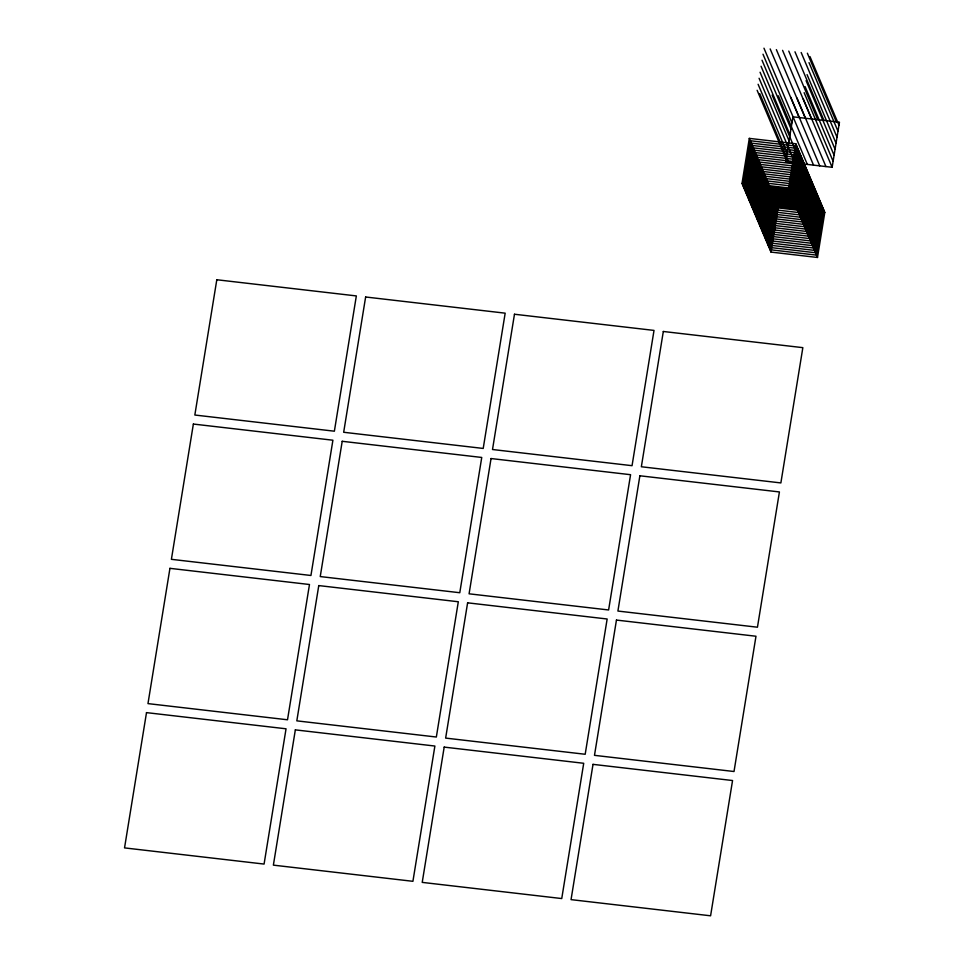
<?xml version="1.0" encoding="UTF-8"?>
<svg xmlns="http://www.w3.org/2000/svg" width="964" height="964" viewBox="0 0 964 964"><rect width="100%" height="100%" fill="white"/><g stroke="black" fill="none" stroke-linecap="round" stroke-linejoin="round"><path stroke-width="1.45" d="M742.003 183.473L749.317 138.382L795.83 143.769L824.81 212.381L817.496 257.472L770.983 252.086L742.003 183.473L788.516 188.86L817.496 257.472M770.983 252.086L778.297 206.995L749.317 138.382M788.516 188.86L795.83 143.769M832.137 167.29L839.463 122.199L792.95 116.813L785.624 161.904L832.137 167.29L803.157 98.677M778.297 206.995L824.81 212.381M809.989 56.599L838.969 125.2M807.374 53.225L836.354 121.838M809.013 62.612L837.993 131.212M801.168 52.514L837.017 137.225M807.061 74.626L836.041 143.238M794.975 51.791L823.955 120.404M806.085 80.639L835.065 149.251M805.109 86.652L834.089 155.264M788.769 51.08L817.749 119.681M804.133 92.665L833.113 161.277M782.575 50.357L811.555 118.97M796.951 97.966L825.931 166.567M776.369 49.634L805.35 118.247M790.757 97.244L819.737 165.856M770.164 48.923L799.144 117.524M763.97 48.2L813.532 165.133M762.994 54.213L791.974 122.826M778.346 95.81L807.326 164.41M762.018 60.226L790.998 128.839M761.042 66.239L790.022 134.84M772.152 95.087L801.132 163.699M760.066 72.252L789.046 140.852M759.078 78.265L794.926 162.976M758.102 84.278L787.094 152.878M759.74 93.653L788.721 162.253M757.126 90.291L786.118 158.891M146.504 712.625L124.537 847.898L264.076 864.069L286.043 728.796L146.504 712.625M169.941 568.338L147.974 703.612L287.513 719.783L309.48 584.509L169.941 568.338M193.366 424.052L171.399 559.325L310.938 575.484L332.905 440.211L193.366 424.052M216.804 279.753L194.836 415.026L334.375 431.197L356.343 295.924L216.804 279.753M295.346 729.869L273.378 865.142L412.917 881.313L434.885 746.04L295.346 729.869M318.771 585.582L296.816 720.855L436.343 737.026L458.31 601.753L318.771 585.582M342.208 441.295L320.241 576.568L459.78 592.727L481.747 457.454L342.208 441.295M365.633 296.996L343.678 432.27L483.205 448.441L505.172 313.167L365.633 296.996M444.187 747.112L422.22 882.385L561.747 898.556L583.714 763.283L444.187 747.112M467.612 602.825L445.645 738.099L585.184 754.27L607.151 618.996L467.612 602.825M491.05 458.539L469.082 593.812L608.609 609.971L630.577 474.698L491.05 458.539M514.475 314.24L492.508 449.513L632.047 465.684L654.014 330.411L514.475 314.24M593.017 764.356L571.049 899.629L710.589 915.8L732.556 780.527L593.017 764.356M616.454 620.069L594.487 755.342L734.014 771.513L755.981 636.24L616.454 620.069M639.879 475.782L617.912 611.056L757.451 627.215L779.418 491.941L639.879 475.782M663.316 331.483L641.349 466.757L780.876 482.928L802.843 347.655L663.316 331.483M750.317 140.744L743.003 185.835L789.504 191.233L796.83 146.142L750.317 140.744M751.317 143.118L743.991 188.209L790.504 193.595L797.831 148.504L751.317 143.118M752.318 145.48L744.991 190.571L791.504 195.957L798.831 150.866L752.318 145.48M753.318 147.841L745.991 192.933L792.504 198.331L799.831 153.24L753.318 147.841M754.318 150.215L746.992 195.306L793.505 200.693L800.831 155.602L754.318 150.215M755.318 152.577L747.992 197.668L794.505 203.055L801.831 157.963L755.318 152.577M756.318 154.939L748.992 200.03L795.505 205.428L802.831 160.337L756.318 154.939M757.318 157.313L749.992 202.404L796.505 207.79L803.831 162.699L757.318 157.313M758.319 159.675L750.992 204.766L797.505 210.152L804.832 165.061L758.319 159.675M759.319 162.036L751.992 207.127L798.505 212.526L805.832 167.435L759.319 162.036M760.319 164.41L752.992 209.501L799.505 214.888L806.82 169.797L760.319 164.41M761.307 166.772L753.993 211.863L800.506 217.249L807.82 172.158L761.307 166.772M762.307 169.134L754.993 214.225L801.506 219.623L808.82 174.532L762.307 169.134M763.307 171.508L755.993 216.599L802.506 221.985L809.82 176.894L763.307 171.508M764.307 173.869L756.993 218.961L803.506 224.347L810.82 179.256L764.307 173.869M765.308 176.231L757.993 221.322L804.494 226.721L811.821 181.63L765.308 176.231M766.308 178.605L758.993 223.696L805.494 229.083L812.821 183.991L766.308 178.605M767.308 180.967L759.981 226.058L806.494 231.444L813.821 186.353L767.308 180.967M768.308 183.329L760.982 228.42L807.495 233.818L814.821 188.727L768.308 183.329M769.308 185.703L761.982 230.794L808.495 236.18L815.821 191.089L769.308 185.703M770.308 188.064L762.982 233.155L809.495 238.542L816.821 193.451L770.308 188.064M771.308 190.426L763.982 235.517L810.495 240.916L817.821 195.825L771.308 190.426M772.309 192.8L764.982 237.891L811.495 243.277L818.822 198.186L772.309 192.8M773.309 195.162L765.982 240.253L812.495 245.639L819.822 200.548L773.309 195.162M774.309 197.524L766.983 242.615L813.496 248.013L820.822 202.922L774.309 197.524M775.309 199.897L767.983 244.989L814.496 250.375L821.81 205.284L775.309 199.897M776.309 202.259L768.983 247.35L815.496 252.737L822.81 207.646L776.309 202.259M777.297 204.621L769.983 249.712L816.496 255.111L823.81 210.019L777.297 204.621"/></g></svg>
